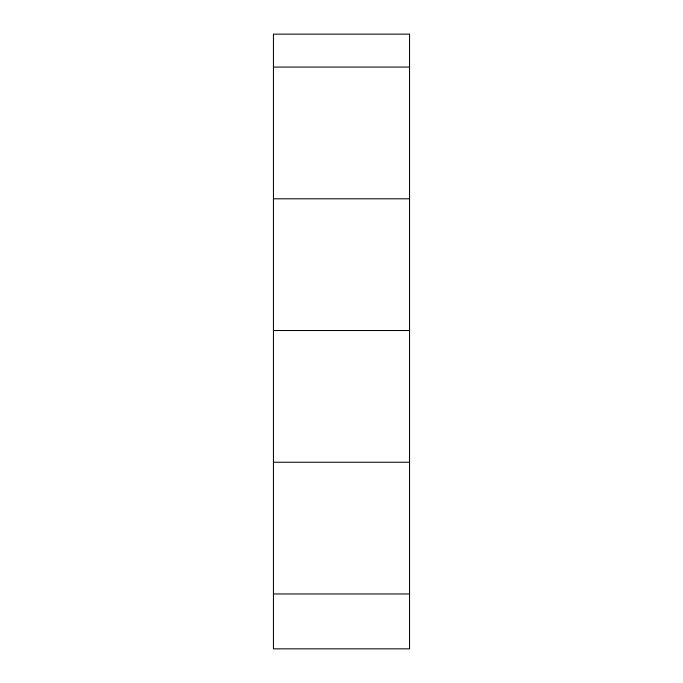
<?xml version="1.0" encoding="UTF-8"?>
<svg xmlns="http://www.w3.org/2000/svg" width="683" height="683" viewBox="0 0 683 683"><rect width="100%" height="100%" fill="white"/><g stroke="black" fill="none" stroke-linecap="round" stroke-linejoin="round"><path stroke-width="1.02" d="M273.448 67.079L409.552 67.079M273.448 198.804L409.552 198.804M273.448 330.521L409.552 330.521M273.448 462.246L409.552 462.246M273.448 593.962L409.552 593.962M409.552 34.15L273.448 34.15L273.448 648.85L409.552 648.85L409.552 34.15"/></g></svg>
